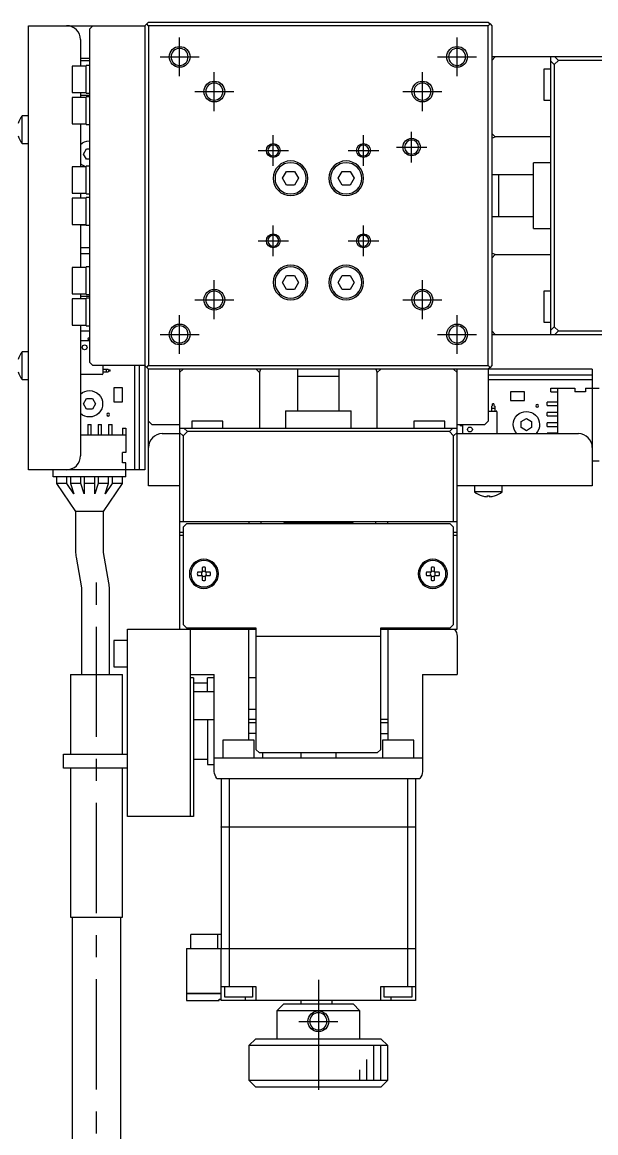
# Model space of a CAD drawing. Extents: x -1 to 668, y -8 to 398.
# Drawn here: x 82.9 to 165.6, y 149.4 to 309.5 of the extents above; entities that cross this region are included whole.
import ezdxf

# ---------------------------------------------------------------- set-up
doc = ezdxf.new("R2010")
doc.units = 0
doc.header["$LTSCALE"] = 0.5
doc.linetypes.add('CENTER', pattern=[50.8, 31.75, -6.35, 6.35, -6.35])
for name, color, linetype in [('MSM_CENTER', 1, 'CENTER'), ('MSM_CONTINUOUS', 7, 'CONTINUOUS'), ('MSM_NARROW', 5, 'CONTINUOUS')]:
    doc.layers.add(name, color=color, linetype=linetype)

msp = doc.modelspace()

# ---------------------------------------------------------------- linework, layer by layer
at = {"layer": 'MSM_CENTER'}
for p, q in [((105.56, 301.71), (105.56, 307.31)), ((145.56, 301.71), (145.56, 307.31)), ((102.76, 304.51), (108.36, 304.51)), ((142.76, 304.51), (148.36, 304.51)), ((110.56, 296.71), (110.56, 302.31)), ((140.56, 296.71), (140.56, 302.31)), ((107.76, 299.51), (113.36, 299.51)), ((137.76, 299.51), (143.36, 299.51)), ((119.06, 288.81), (119.06, 293.21)), ((132.06, 288.81), (132.06, 293.21)), ((139.01, 289.31), (139.01, 293.71)), ((136.81, 291.51), (141.21, 291.51)), ((116.86, 291.01), (121.26, 291.01)), ((129.86, 291.01), (134.26, 291.01)), ((119.06, 275.81), (119.06, 280.21)), ((132.06, 275.81), (132.06, 280.21)), ((116.86, 278.01), (121.26, 278.01)), ((129.86, 278.01), (134.26, 278.01)), ((110.56, 266.71), (110.56, 272.31)), ((140.56, 266.71), (140.56, 272.31)), ((107.76, 269.51), (113.36, 269.51)), ((137.76, 269.51), (143.36, 269.51)), ((105.56, 261.71), (105.56, 267.31)), ((145.56, 261.71), (145.56, 267.31)), ((102.76, 264.51), (108.36, 264.51)), ((142.76, 264.51), (148.36, 264.51)), ((93.56, 79.51), (93.56, 229.51)), ((125.56, 171.51), (125.56, 153.51)), ((122.76, 165.51), (128.36, 165.51))]:
    msp.add_line(p, q, dxfattribs=at)
at = {"layer": 'MSM_CONTINUOUS'}
for p, q in [((83.76, 245.01), (83.76, 309.01)), ((83.76, 309.01), (100.56, 309.01)), ((93.06, 309.01), (92.56, 308.51)), ((100.56, 309.01), (101.06, 309.51)), ((100.56, 309.01), (100.56, 245.01)), ((101.06, 309.01), (100.81, 309.26)), ((101.06, 309.51), (150.06, 309.51)), ((150.06, 309.01), (101.06, 309.01)), ((101.06, 309.01), (101.06, 260.01)), ((150.06, 309.51), (150.31, 309.26)), ((150.31, 309.26), (150.06, 309.01)), ((150.06, 260.01), (150.06, 309.01)), ((150.31, 309.26), (150.56, 309.01)), ((150.56, 309.01), (150.56, 260.01)), ((92.56, 308.51), (92.56, 260.51)), ((91.26, 307.01), (91.26, 303.16)), ((91.26, 304.31), (92.56, 304.31)), ((188.06, 304.51), (150.56, 304.51)), ((150.56, 304.01), (151.06, 304.51)), ((159.06, 264.51), (159.06, 304.51)), ((159.67, 304.51), (160.17, 304.01)), ((92.06, 303.16), (90.06, 303.16)), ((90.06, 303.16), (90.06, 299.36)), ((91.26, 304.01), (92.56, 304.01)), ((92.56, 303.26), (92.06, 303.26)), ((92.06, 299.26), (92.06, 303.26)), ((159.06, 302.76), (158.06, 302.76)), ((158.06, 302.76), (158.06, 298.26)), ((159.56, 303.4), (159.06, 303.9)), ((160.17, 304.01), (159.56, 303.4)), ((159.56, 303.4), (159.56, 265.62)), ((172.56, 304.01), (160.17, 304.01)), ((90.06, 299.36), (92.06, 299.36)), ((91.26, 299.36), (91.26, 298.66)), ((92.06, 298.66), (90.06, 298.66)), ((90.06, 298.66), (90.06, 294.86)), ((91.26, 299.01), (92.56, 299.01)), ((92.06, 299.26), (92.56, 299.26)), ((92.56, 298.76), (92.06, 298.76)), ((92.06, 294.76), (92.06, 298.76)), ((158.06, 298.26), (159.06, 298.26)), ((82.86, 292.01), (82.86, 296.01)), ((83.76, 296.01), (82.86, 296.01)), ((90.06, 294.86), (92.06, 294.86)), ((91.26, 294.86), (91.26, 288.66)), ((91.26, 294.84), (92.06, 294.84)), ((92.06, 294.76), (92.56, 294.76)), ((151.06, 292.99), (150.56, 293.49)), ((150.56, 292.81), (151.06, 292.99)), ((159.06, 292.99), (151.06, 292.99)), ((82.86, 292.01), (83.76, 292.01)), ((91.69, 290.51), (92.13, 291.26)), ((92.13, 289.76), (91.69, 290.51)), ((92.13, 291.26), (92.56, 291.26)), ((92.56, 289.76), (92.13, 289.76)), ((90.06, 288.66), (90.06, 284.86)), ((92.06, 288.66), (90.06, 288.66)), ((92.06, 284.76), (92.06, 288.76)), ((92.56, 288.76), (92.06, 288.76)), ((159.06, 289.26), (156.56, 289.26)), ((156.56, 279.76), (156.56, 289.26)), ((120.41, 287.01), (120.98, 288.01)), ((120.98, 286.01), (120.41, 287.01)), ((120.98, 288.01), (122.14, 288.01)), ((122.14, 288.01), (122.71, 287.01)), ((122.71, 287.01), (122.14, 286.01)), ((128.41, 287.01), (128.98, 288.01)), ((128.98, 286.01), (128.41, 287.01)), ((128.98, 288.01), (130.14, 288.01)), ((130.14, 288.01), (130.71, 287.01)), ((130.71, 287.01), (130.14, 286.01)), ((156.56, 287.51), (150.56, 287.51)), ((151.56, 281.51), (151.56, 287.51)), ((122.14, 286.01), (120.98, 286.01)), ((130.14, 286.01), (128.98, 286.01)), ((90.06, 284.86), (92.06, 284.86)), ((90.06, 284.16), (90.06, 280.36)), ((92.06, 284.16), (90.06, 284.16)), ((91.26, 284.86), (91.26, 284.16)), ((92.06, 284.76), (92.56, 284.76)), ((92.06, 280.26), (92.06, 284.26)), ((92.56, 284.26), (92.06, 284.26)), ((90.06, 280.36), (92.06, 280.36)), ((91.26, 280.36), (91.26, 274.16)), ((92.06, 280.26), (91.26, 280.26)), ((92.06, 280.26), (92.56, 280.26)), ((150.56, 281.51), (156.56, 281.51)), ((156.56, 279.76), (159.06, 279.76)), ((91.26, 277.06), (92.56, 277.06)), ((92.56, 276.14), (91.26, 276.14)), ((151.06, 276.02), (150.56, 276.2)), ((150.56, 275.52), (151.06, 276.02)), ((151.06, 276.02), (159.06, 276.02)), ((90.06, 274.16), (90.06, 270.36)), ((92.06, 274.16), (90.06, 274.16)), ((92.06, 270.26), (92.06, 274.26)), ((92.56, 274.26), (92.06, 274.26)), ((120.41, 272.01), (120.98, 273.01)), ((120.98, 273.01), (122.14, 273.01)), ((122.14, 273.01), (122.71, 272.01)), ((128.41, 272.01), (128.98, 273.01)), ((128.98, 273.01), (130.14, 273.01)), ((130.14, 273.01), (130.71, 272.01)), ((120.98, 271.01), (120.41, 272.01)), ((122.14, 271.01), (120.98, 271.01)), ((122.71, 272.01), (122.14, 271.01)), ((128.98, 271.01), (128.41, 272.01)), ((130.14, 271.01), (128.98, 271.01)), ((130.71, 272.01), (130.14, 271.01)), ((159.06, 270.76), (158.06, 270.76)), ((158.06, 270.76), (158.06, 266.26)), ((90.06, 270.36), (92.06, 270.36)), ((90.06, 269.66), (90.06, 265.86)), ((92.06, 269.66), (90.06, 269.66)), ((91.26, 270.36), (91.26, 269.66)), ((91.26, 270.01), (92.56, 270.01)), ((92.06, 270.26), (92.56, 270.26)), ((92.06, 265.76), (92.06, 269.76)), ((92.56, 269.76), (92.06, 269.76)), ((90.06, 265.86), (92.06, 265.86)), ((91.26, 265.86), (91.26, 247.01)), ((92.06, 265.76), (92.56, 265.76)), ((158.06, 266.26), (159.06, 266.26)), ((91.26, 265.01), (92.56, 265.01)), ((151.06, 264.51), (150.56, 265.01)), ((150.56, 264.51), (188.06, 264.51)), ((159.06, 265.12), (159.56, 265.62)), ((159.56, 265.62), (160.17, 265.01)), ((160.17, 265.01), (159.67, 264.51)), ((160.17, 265.01), (172.56, 265.01)), ((91.26, 263.65), (92.56, 263.65)), ((82.86, 258.01), (82.86, 262.01)), ((83.76, 262.01), (82.86, 262.01)), ((92.56, 260.51), (93.06, 260.01)), ((100.56, 260.01), (93.06, 260.01)), ((94.51, 260.01), (94.51, 258.85)), ((94.51, 259.51), (95.24, 259.51)), ((94.95, 259.51), (94.95, 259.08)), ((95.24, 259.51), (95.31, 259.4)), ((95.31, 259.4), (95.56, 259.4)), ((95.56, 259.2), (95.56, 259.4)), ((99.06, 260.01), (99.06, 245.01)), ((99.76, 245.01), (99.76, 260.01)), ((101.06, 259.51), (100.56, 260.01)), ((100.81, 259.76), (101.06, 260.01)), ((101.06, 260.01), (150.06, 260.01)), ((165.06, 259.51), (101.06, 259.51)), ((101.06, 242.71), (101.06, 259.51)), ((105.56, 259.01), (106.06, 259.51)), ((105.56, 259.51), (105.56, 222.01)), ((116.57, 259.51), (117.07, 259.01)), ((117.07, 259.01), (117.25, 259.51)), ((122.56, 259.51), (122.56, 253.51)), ((128.56, 253.51), (128.56, 259.51)), ((133.87, 259.51), (134.05, 259.01)), ((134.05, 259.01), (134.55, 259.51)), ((145.06, 259.51), (145.56, 259.01)), ((145.56, 222.01), (145.56, 259.51)), ((150.06, 260.01), (150.31, 259.76)), ((150.31, 259.76), (150.06, 259.51)), ((150.06, 259.51), (150.06, 252.01)), ((150.56, 260.01), (150.31, 259.76)), ((165.06, 259.51), (165.06, 242.71)), ((82.86, 258.01), (83.76, 258.01)), ((94.41, 258.75), (91.26, 258.75)), ((95.24, 259.08), (94.51, 259.08)), ((95.31, 259.2), (95.24, 259.08)), ((95.56, 259.2), (95.31, 259.2)), ((117.07, 259.01), (117.07, 251.01)), ((122.56, 258.51), (128.56, 258.51)), ((134.05, 251.01), (134.05, 259.01)), ((150.06, 258.71), (165.06, 258.71)), ((150.06, 258.01), (165.06, 258.01)), ((97.31, 256.8), (96.06, 256.8)), ((96.06, 256.8), (96.06, 254.8)), ((97.31, 254.8), (97.31, 256.8)), ((155.26, 256.26), (153.26, 256.26)), ((153.26, 256.26), (153.26, 255.01)), ((155.26, 255.01), (155.26, 256.26)), ((159.06, 256.26), (159.06, 256.76)), ((159.06, 256.76), (162.56, 256.76)), ((159.06, 256.26), (160.06, 256.26)), ((160.06, 256.76), (160.06, 250.21)), ((162.56, 256.76), (162.56, 256.26)), ((164.06, 256.26), (162.56, 256.26)), ((164.06, 256.76), (164.06, 256.26)), ((164.06, 256.76), (166.06, 256.76)), ((91.69, 254.51), (92.13, 255.26)), ((92.13, 253.76), (91.69, 254.51)), ((92.13, 255.26), (92.99, 255.26)), ((92.99, 255.26), (93.43, 254.51)), ((93.43, 254.51), (92.99, 253.76)), ((96.06, 254.8), (97.31, 254.8)), ((150.87, 254.51), (150.67, 254.51)), ((150.67, 254.26), (150.67, 254.51)), ((150.87, 254.51), (150.87, 254.26)), ((153.26, 255.01), (155.26, 255.01)), ((160.06, 254.76), (158.56, 254.76)), ((158.56, 254.26), (158.56, 254.76)), ((92.99, 253.76), (92.13, 253.76)), ((120.81, 253.51), (130.31, 253.51)), ((120.81, 253.51), (120.81, 251.01)), ((130.31, 251.01), (130.31, 253.51)), ((150.06, 253.46), (151.21, 253.46)), ((150.55, 254.19), (150.67, 254.26)), ((150.55, 253.46), (150.55, 254.19)), ((150.55, 253.9), (150.98, 253.9)), ((150.87, 254.26), (150.98, 254.19)), ((150.98, 254.19), (150.98, 253.46)), ((151.31, 253.36), (151.31, 250.21)), ((158.56, 254.26), (160.06, 254.26)), ((160.06, 253.26), (158.56, 253.26)), ((158.56, 252.76), (158.56, 253.26)), ((91.26, 251.51), (91.31, 251.51)), ((91.31, 250.01), (91.31, 251.51)), ((92.31, 251.51), (92.81, 251.51)), ((92.31, 251.51), (92.31, 250.01)), ((92.81, 250.01), (92.81, 251.51)), ((93.81, 251.51), (94.31, 251.51)), ((93.81, 251.51), (93.81, 250.01)), ((94.31, 250.01), (94.31, 251.51)), ((95.31, 251.51), (95.81, 251.51)), ((95.31, 251.51), (95.31, 250.01)), ((95.81, 250.01), (95.81, 251.51)), ((101.06, 252.01), (101.56, 251.51)), ((101.56, 251.51), (105.56, 251.51)), ((107.31, 252.01), (107.31, 251.01)), ((111.81, 252.01), (107.31, 252.01)), ((111.81, 251.01), (111.81, 252.01)), ((139.31, 252.01), (139.31, 251.01)), ((143.81, 252.01), (139.31, 252.01)), ((143.81, 251.01), (143.81, 252.01)), ((145.56, 251.51), (149.56, 251.51)), ((146.41, 250.21), (146.41, 251.51)), ((149.56, 251.51), (150.06, 252.01)), ((154.81, 251.94), (155.56, 252.37)), ((154.81, 251.08), (154.81, 251.94)), ((155.56, 252.37), (156.31, 251.94)), ((156.31, 251.94), (156.31, 251.08)), ((158.56, 252.76), (160.06, 252.76)), ((160.06, 251.76), (158.56, 251.76)), ((158.56, 251.26), (158.56, 251.76)), ((97.81, 250.01), (91.26, 250.01)), ((97.31, 251.01), (97.81, 251.01)), ((97.31, 251.01), (97.31, 250.01)), ((97.81, 251.01), (97.81, 247.51)), ((103.06, 250.21), (105.56, 250.21)), ((105.56, 251.01), (145.56, 251.01)), ((106.06, 249.9), (105.56, 250.4)), ((106.67, 250.51), (106.06, 249.9)), ((106.06, 249.9), (106.06, 237.51)), ((106.17, 251.01), (106.67, 250.51)), ((144.45, 250.51), (106.67, 250.51)), ((144.45, 250.51), (144.95, 251.01)), ((145.06, 249.9), (144.45, 250.51)), ((145.56, 250.4), (145.06, 249.9)), ((145.06, 237.51), (145.06, 249.9)), ((145.56, 250.21), (163.06, 250.21)), ((155.56, 250.64), (154.81, 251.08)), ((156.31, 251.08), (155.56, 250.64)), ((158.56, 251.26), (160.06, 251.26)), ((160.06, 250.26), (158.56, 250.26)), ((158.56, 250.21), (158.56, 250.26)), ((97.81, 247.51), (97.31, 247.51)), ((97.31, 246.01), (97.31, 247.51)), ((100.56, 245.01), (83.76, 245.01)), ((87.31, 244.01), (87.31, 245.01)), ((97.81, 246.01), (97.31, 246.01)), ((97.81, 244.01), (97.81, 246.01)), ((166.06, 246.26), (165.06, 246.26)), ((97.81, 244.01), (87.31, 244.01)), ((87.81, 244.01), (87.81, 243.01)), ((89.31, 243.01), (89.31, 244.01)), ((89.81, 244.01), (89.81, 243.01)), ((91.31, 243.01), (91.31, 244.01)), ((91.81, 244.01), (91.81, 241.55)), ((93.31, 241.55), (93.31, 244.01)), ((93.81, 244.01), (93.81, 243.01)), ((95.31, 243.01), (95.31, 244.01)), ((95.81, 244.01), (95.81, 243.01)), ((97.31, 243.01), (97.31, 244.01)), ((89.31, 243.01), (87.81, 243.01)), ((87.81, 243.01), (90.56, 239.01)), ((90.31, 241.55), (89.31, 243.01)), ((91.31, 243.01), (89.81, 243.01)), ((89.81, 243.01), (90.31, 241.55)), ((91.81, 241.55), (91.31, 243.01)), ((93.31, 243.01), (91.81, 243.01)), ((93.81, 243.01), (93.31, 241.55)), ((95.31, 243.01), (93.81, 243.01)), ((94.56, 239.01), (97.31, 243.01)), ((95.81, 243.01), (94.81, 241.55)), ((94.81, 241.55), (95.31, 243.01)), ((97.31, 243.01), (95.81, 243.01)), ((105.56, 242.71), (101.06, 242.71)), ((165.06, 242.71), (145.56, 242.71)), ((148.06, 242.71), (148.06, 241.81)), ((152.06, 241.81), (148.06, 241.81)), ((152.06, 241.81), (152.06, 242.71)), ((149.17, 241.23), (149.17, 241.24)), ((149.88, 241.24), (150.24, 241.24)), ((149.88, 241.12), (149.88, 241.24)), ((150.24, 241.24), (150.24, 241.12)), ((150.95, 241.24), (150.95, 241.23)), ((94.56, 239.01), (90.56, 239.01)), ((90.56, 239.01), (90.56, 233.27)), ((94.56, 233.27), (94.56, 239.01)), ((145.56, 237.51), (105.56, 237.51)), ((106.56, 237.21), (106.06, 236.71)), ((144.56, 237.21), (106.56, 237.21)), ((115.56, 237.51), (115.56, 237.21)), ((117.31, 237.21), (117.31, 237.51)), ((120.76, 237.51), (120.56, 237.31)), ((120.56, 237.31), (120.56, 237.21)), ((130.56, 237.31), (120.56, 237.31)), ((130.56, 237.31), (130.36, 237.51)), ((130.56, 237.21), (130.56, 237.31)), ((133.81, 237.51), (133.81, 237.21)), ((135.56, 237.21), (135.56, 237.51)), ((145.06, 236.71), (144.56, 237.21)), ((105.56, 236.01), (106.06, 236.01)), ((106.06, 235.51), (105.56, 235.51)), ((106.06, 236.71), (106.06, 222.71)), ((145.06, 222.71), (145.06, 236.71)), ((145.06, 236.01), (145.56, 236.01)), ((145.56, 235.51), (145.06, 235.51)), ((90.64, 232.4), (91.41, 228)), ((95.35, 228.69), (94.58, 233.1)), ((108.82, 230.93), (108.82, 230.25)), ((109.3, 230.25), (109.3, 230.93)), ((141.82, 230.93), (141.82, 230.25)), ((142.3, 230.25), (142.3, 230.93)), ((108.82, 230.25), (108.14, 230.25)), ((108.14, 229.77), (108.82, 229.77)), ((108.82, 229.77), (108.82, 229.09)), ((109.98, 230.25), (109.3, 230.25)), ((109.3, 229.09), (109.3, 229.77)), ((109.3, 229.77), (109.98, 229.77)), ((141.82, 230.25), (141.14, 230.25)), ((141.14, 229.77), (141.82, 229.77)), ((141.82, 229.77), (141.82, 229.09)), ((142.98, 230.25), (142.3, 230.25)), ((142.3, 229.09), (142.3, 229.77)), ((142.3, 229.77), (142.98, 229.77)), ((91.43, 227.82), (91.43, 215.51)), ((95.43, 215.51), (95.43, 227.82)), ((106.06, 222.71), (106.56, 222.21)), ((144.56, 222.21), (145.06, 222.71)), ((98.06, 222.01), (116.56, 222.01)), ((98.06, 195.01), (98.06, 222.01)), ((106.56, 222.21), (116.56, 222.21)), ((107.06, 222.01), (107.06, 195.01)), ((115.56, 206.01), (115.56, 222.21)), ((116.56, 222.21), (116.56, 204.71)), ((116.56, 221.01), (134.56, 221.01)), ((134.56, 204.71), (134.56, 222.21)), ((134.56, 222.21), (144.56, 222.21)), ((134.56, 222.01), (145.56, 222.01)), ((135.56, 222.21), (135.56, 206.01)), ((145.56, 221.01), (145.56, 215.51)), ((98.06, 220.41), (96.06, 220.41)), ((96.06, 220.41), (96.06, 216.61)), ((96.06, 216.61), (98.06, 216.61)), ((89.81, 215.51), (97.31, 215.51)), ((89.81, 215.51), (89.81, 204.01)), ((97.31, 204.01), (97.31, 215.51)), ((107.06, 215.51), (110.56, 215.51)), ((107.56, 215.01), (107.06, 215.01)), ((107.56, 215.01), (107.56, 195.01)), ((109.56, 213.01), (109.56, 215.01)), ((110.56, 215.01), (109.56, 215.01)), ((110.56, 201.51), (110.56, 215.51)), ((116.56, 215.01), (115.56, 215.01)), ((140.56, 215.51), (140.56, 201.51)), ((140.56, 215.51), (145.56, 215.51)), ((109.56, 214.26), (107.56, 214.26)), ((110.56, 213.01), (107.56, 213.01)), ((115.56, 210.51), (116.56, 210.51)), ((107.56, 209.01), (110.56, 209.01)), ((109.56, 209.01), (109.56, 202.51)), ((116.56, 209.01), (115.56, 209.01)), ((116.56, 208.51), (115.56, 208.51)), ((135.56, 209.01), (134.56, 209.01)), ((135.56, 208.51), (134.56, 208.51)), ((116.56, 207.01), (115.56, 207.01)), ((134.56, 207.01), (135.56, 207.01)), ((111.81, 206.01), (111.81, 203.51)), ((116.31, 206.01), (111.81, 206.01)), ((116.31, 203.51), (116.31, 206.01)), ((134.81, 206.01), (134.81, 203.51)), ((139.31, 206.01), (134.81, 206.01)), ((139.31, 203.51), (139.31, 206.01)), ((88.81, 202.01), (88.81, 204.01)), ((88.81, 204.01), (98.06, 204.01)), ((110.56, 203.51), (140.56, 203.51)), ((116.56, 204.71), (117.06, 204.21)), ((134.06, 204.21), (117.06, 204.21)), ((117.56, 203.51), (117.56, 204.21)), ((123.06, 203.51), (123.06, 204.21)), ((128.06, 204.21), (128.06, 203.51)), ((134.06, 204.21), (134.56, 204.71)), ((98.06, 202.01), (88.81, 202.01)), ((89.81, 202.01), (89.81, 180.51)), ((97.31, 180.51), (97.31, 202.01)), ((109.56, 203.26), (107.56, 203.26)), ((109.56, 202.51), (110.56, 202.51)), ((110.94, 200.51), (140.18, 200.51)), ((111.56, 200.51), (111.56, 193.52)), ((112.71, 200.51), (112.71, 193.52)), ((138.41, 200.51), (138.41, 193.52)), ((139.56, 200.51), (139.56, 193.52)), ((107.56, 195.01), (98.06, 195.01)), ((111.56, 193.52), (139.56, 193.52)), ((111.56, 193.51), (111.56, 176.02)), ((139.56, 193.51), (111.56, 193.51)), ((111.57, 193.51), (111.57, 193.52)), ((112.71, 193.51), (112.71, 176.02)), ((112.72, 193.51), (112.72, 193.52)), ((138.4, 193.51), (138.4, 193.52)), ((138.41, 193.51), (138.41, 176.02)), ((139.55, 193.51), (139.55, 193.52)), ((139.56, 193.51), (139.56, 176.02)), ((89.81, 180.51), (97.31, 180.51)), ((90.06, 180.51), (90.06, 132.51)), ((97.06, 132.51), (97.06, 180.51)), ((107.16, 176.01), (107.16, 178.01)), ((111.56, 178.01), (107.16, 178.01)), ((111.06, 176.02), (111.06, 178.01)), ((106.56, 176.01), (106.56, 169.52)), ((106.56, 176.01), (139.56, 176.01)), ((107.56, 176.01), (107.56, 176.02)), ((107.56, 176.02), (139.56, 176.02)), ((110.16, 176.02), (110.16, 176.01)), ((111.26, 176.02), (111.26, 176.01)), ((111.56, 168.51), (111.56, 176.01)), ((111.57, 176.01), (111.57, 176.02)), ((112.71, 176.01), (112.71, 170.51)), ((112.72, 176.01), (112.72, 176.02)), ((138.4, 176.01), (138.4, 176.02)), ((138.41, 176.01), (138.41, 170.51)), ((139.55, 176.01), (139.55, 176.02)), ((139.56, 176.01), (139.56, 168.51)), ((111.56, 170.51), (116.56, 170.51)), ((112.06, 169.01), (112.06, 170.51)), ((116.06, 170.51), (116.06, 169.01)), ((116.56, 170.51), (116.56, 168.51)), ((134.56, 170.51), (139.56, 170.51)), ((134.56, 168.51), (134.56, 170.51)), ((135.06, 169.01), (135.06, 170.51)), ((139.06, 170.51), (139.06, 169.01)), ((106.56, 169.52), (111.56, 169.52)), ((106.56, 169.51), (106.56, 168.51)), ((111.56, 169.51), (106.56, 169.51)), ((106.56, 168.51), (111.26, 168.51)), ((106.57, 169.51), (106.57, 169.52)), ((111.26, 168.71), (111.56, 168.71)), ((111.26, 168.51), (111.26, 168.71)), ((139.56, 168.51), (111.56, 168.51)), ((116.06, 169.01), (112.06, 169.01)), ((115.06, 168.51), (115.06, 169.01)), ((123.06, 168.01), (123.06, 168.51)), ((127.56, 168.01), (127.56, 168.51)), ((139.06, 169.01), (135.06, 169.01)), ((136.06, 168.51), (136.06, 169.01)), ((119.56, 167.01), (120.56, 168.01)), ((131.56, 167.01), (119.56, 167.01)), ((119.56, 167.01), (119.56, 163.01)), ((120.56, 168.01), (130.56, 168.01)), ((130.56, 168.01), (131.56, 167.01)), ((131.56, 163.01), (131.56, 167.01)), ((116.56, 163.01), (115.56, 162.01)), ((115.56, 162.01), (115.56, 157.01)), ((135.56, 162.01), (115.56, 162.01)), ((116.56, 163.01), (134.56, 163.01)), ((135.56, 162.01), (134.56, 163.01)), ((135.56, 157.01), (135.56, 162.01)), ((115.56, 157.01), (116.56, 156.01)), ((115.56, 157.01), (135.56, 157.01)), ((134.56, 156.01), (135.56, 157.01)), ((134.56, 156.01), (116.56, 156.01))]:
    msp.add_line(p, q, dxfattribs=at)
at = {"layer": 'MSM_CONTINUOUS', "extrusion": (0, 0, -1)}
for centre, radius in [((-105.56, 304.51), 1.23), ((-145.56, 304.51), 1.23), ((-110.56, 299.51), 1.23), ((-140.56, 299.51), 1.23), ((-119.06, 291.01), 0.783), ((-132.06, 291.01), 0.783), ((-139.01, 291.51), 1.01), ((-121.56, 287.01), 2.5), ((-121.56, 287.01), 2.25), ((-129.56, 287.01), 2.5), ((-129.56, 287.01), 2.25), ((-119.06, 278.01), 0.783), ((-132.06, 278.01), 0.783), ((-121.56, 272.01), 2.5), ((-121.56, 272.01), 2.25), ((-129.56, 272.01), 2.5), ((-129.56, 272.01), 2.25), ((-110.56, 269.51), 1.23), ((-140.56, 269.51), 1.23), ((-105.56, 264.51), 1.23), ((-145.56, 264.51), 1.23), ((-95.26, 252.95), 0.2), ((-157.12, 254.21), 0.2), ((-109.06, 230.01), 2.1), ((-142.06, 230.01), 2.1), ((-109.06, 230.01), 1.9), ((-142.06, 230.01), 1.9), ((-125.56, 165.51), 1.23)]:
    msp.add_circle(centre, radius, dxfattribs=at)
at = {"layer": 'MSM_CONTINUOUS'}
for centre in [(91.86, 262.65), (147.41, 250.81)]:
    msp.add_circle(centre, 0.35, dxfattribs=at)
for centre, radius, start, end in [((89.26, 307.01), 2, 0, 90), ((85.36, 294.01), 3.2, 141.3178, 163.8775), ((85.36, 294.01), 3.2, 196.1225, 218.6822), ((85.36, 260.01), 3.2, 141.3178, 163.8775), ((85.36, 260.01), 3.2, 196.1225, 218.6822), ((94.41, 258.85), 0.1, 270, 0), ((151.21, 253.36), 0.1, 0, 90), ((103.06, 248.21), 2, 90, 180), ((163.06, 248.21), 2, 0, 90), ((89.26, 247.01), 2, 270, 0), ((150.06, 244.31), 3.2, 231.3178, 253.8775), ((150.06, 244.31), 3.2, 286.1225, 308.6822), ((150.06, 244.31), 3.19, 253.8933, 266.7703), ((150.06, 244.31), 3.19, 273.2297, 286.1067), ((95.56, 233.27), 5, 180, 190), ((109.06, 230.01), 0.95, 75.3667, 104.6333), ((142.06, 230.01), 0.95, 75.3667, 104.6333), ((109.06, 230.01), 0.95, 165.3667, 194.6333), ((109.06, 230.01), 0.365, 138.8496, 221.1504), ((109.06, 230.01), 0.365, 48.8496, 131.1504), ((109.06, 230.01), 0.365, 228.8496, 311.1504), ((109.06, 230.01), 0.95, 255.3667, 284.6333), ((109.06, 230.01), 0.365, 318.8496, 41.1504), ((109.06, 230.01), 0.95, 345.3667, 14.6333), ((142.06, 230.01), 0.95, 165.3667, 194.6333), ((142.06, 230.01), 0.365, 138.8496, 221.1504), ((142.06, 230.01), 0.365, 48.8496, 131.1504), ((142.06, 230.01), 0.365, 228.8496, 311.1504), ((142.06, 230.01), 0.95, 255.3667, 284.6333), ((142.06, 230.01), 0.365, 318.8496, 41.1504), ((142.06, 230.01), 0.95, 345.3667, 14.6333), ((90.43, 227.82), 5, 0, 10)]:
    msp.add_arc(centre, radius, start, end, dxfattribs=at)
at = {"layer": 'MSM_CONTINUOUS', "extrusion": (0, 0, -1)}
for centre, radius, start, end in [((-92.56, 290.51), 1.9, 46.8264, 90), ((-92.56, 290.51), 1.9, 285.2575, 313.1736), ((-92.56, 263.89), 0.2, 270, 90), ((-92.56, 254.51), 1.9, 46.8264, 313.1736), ((-155.56, 251.51), 1.9, 316.8264, 223.1735), ((-146.17, 251.51), 0.2, 180, 0), ((-95.56, 233.27), 1, 350, 0), ((-90.43, 227.82), 1, 170, 180), ((-144.06, 221.01), 1.5, 138.1897, 180), ((-112.06, 201.51), 1.5, 318.1897, 0), ((-139.06, 201.51), 1.5, 180, 221.8103)]:
    msp.add_arc(centre, radius, start, end, dxfattribs=at)
at = {"layer": 'MSM_NARROW'}
for p, q in [((133.56, 157.01), (133.56, 162.01)), ((134.56, 157.01), (134.56, 162.01)), ((131.56, 157.01), (131.56, 158.51)), ((132.56, 157.01), (132.56, 160.01))]:
    msp.add_line(p, q, dxfattribs=at)
for centre, radius in [((105.56, 304.51), 1.5), ((145.56, 304.51), 1.5), ((110.56, 299.51), 1.5), ((140.56, 299.51), 1.5), ((119.06, 291.01), 1), ((132.06, 291.01), 1), ((139.01, 291.51), 1.25), ((119.06, 278.01), 1), ((132.06, 278.01), 1), ((110.56, 269.51), 1.5), ((140.56, 269.51), 1.5), ((105.56, 264.51), 1.5), ((145.56, 264.51), 1.5), ((125.56, 165.51), 1.5)]:
    msp.add_circle(centre, radius, dxfattribs=at)

doc.saveas('drawing.dxf')
